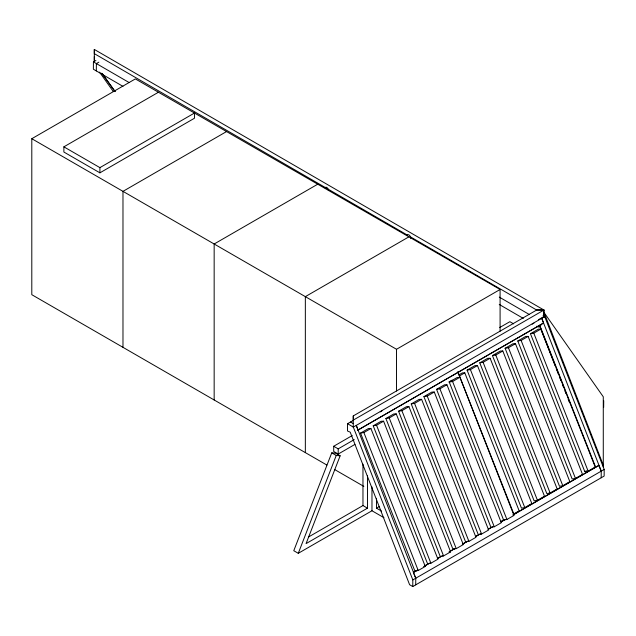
<?xml version="1.0" encoding="UTF-8"?>
<svg xmlns="http://www.w3.org/2000/svg" width="636" height="636" viewBox="0 0 636 636"><rect width="100%" height="100%" fill="white"/><g stroke="black" fill="none" stroke-linecap="round" stroke-linejoin="round"><path stroke-width="0.95" d="M543.947 310.034L536.673 310.034L353.266 415.92L353.266 420.118L543.947 310.034L543.947 317.181M544.05 316.736L544.05 312.53L603.278 396.792L603.278 467.062M94.311 56.58L94.303 60.778L94.311 49.433L543.82 309.963L543.82 317.118M94.311 49.433L94.303 53.631L407.74 235.304M95.909 60.468L93.428 61.867L93.373 69.213L122.955 86.361M96.322 70.922L96.378 63.576L98.858 62.177M353.083 420.515L347.558 423.703L347.495 430.985L350.221 432.186L409.6 584.707L412.756 586.567L604.144 476.07L604.2 469.432L544.71 316.609L543.057 315.639M412.756 586.567L412.82 579.921L353.322 427.098L347.558 423.703M415.713 584.858L415.769 578.219L413.32 572.456L415.896 570.969M601.187 477.779L601.243 471.133L598.794 465.369L512.926 514.945M603.667 407.374L603.723 400.664M367.473 475.625L367.473 508.164L306.075 543.613L340.149 455.797L335.649 453.198L331.746 452.848L293.776 550.712L298.276 553.312L371.973 510.764L383.969 517.696M298.276 553.312L336.253 455.448L340.149 455.797M541.005 325.131L538.271 327.079L536.8 326.22M326.848 465.035L31.8 294.691L31.8 138.712L135.365 78.92L500.087 289.491L500.087 331.221M63.878 146.837L99.908 167.634L194.465 113.041L194.465 118.24L99.908 172.833L63.878 152.036L63.878 146.837L158.436 92.244M226.543 131.565L122.979 191.357L122.979 347.336M317.722 184.209L214.157 244.001L214.157 399.98M408.9 236.846L305.344 296.638L305.344 452.617M31.8 138.712L396.522 349.283L500.087 289.491M353.322 427.098L544.71 316.609M380.217 411.897L381.934 410.904M532.197 324.145L533.914 323.16M543.549 323.032L357.83 430.135L543.549 323.032L541.753 318.31L601.243 471.133M354.928 444.413L338.201 454.064L333.701 451.465L333.701 446.265L352.272 435.541M333.701 446.265L338.201 448.865L354.244 439.603M308.396 537.07L362.965 505.564L367.473 508.164M376.472 498.306L376.472 508.164L379.477 506.431M424.482 566.008L428.775 563.528M437.369 558.575L440.804 556.587M450.248 551.134L454.541 548.661M462.269 544.193L466.562 541.721M476.006 536.267L479.441 534.28M488.027 529.327L491.461 527.339M500.906 521.886L504.34 519.906M413.567 572.432L417.86 569.959M424.729 565.992L429.88 563.019M437.608 558.551L442.759 555.578M449.628 551.611L454.788 548.637M462.515 544.178L468.525 540.711M475.394 536.744L480.546 533.771M488.273 529.303L492.566 526.823M501.152 521.87L505.445 519.389M513.173 514.929L599.04 465.353M412.82 579.921L604.2 469.432M499.729 327.524L509.881 321.689L513.626 323.859M459.152 374.723L462.308 372.911L464.789 372.847L519.151 510.811L513.673 513.967M467.094 370.152L474.981 365.62L477.461 365.557L531.823 503.521L524.78 507.576L521.456 508.124L467.094 370.152L470.425 369.603L477.461 365.557M479.767 362.862L487.653 358.33L490.133 358.267L544.495 496.231L537.452 500.286L534.129 500.834L479.767 362.862L483.098 362.313L490.133 358.267M492.439 355.572L500.325 351.04L502.806 350.977L557.168 488.941L550.124 492.995L546.801 493.544L492.439 355.572L495.77 355.023L502.806 350.977M505.111 348.282L512.998 343.75L515.478 343.686L569.84 481.651L562.796 485.705L559.473 486.254L505.111 348.282L508.442 347.733L515.478 343.686M517.784 340.991L525.67 336.46L528.15 336.396L582.512 474.361L575.469 478.415L572.146 478.964L517.784 340.991L521.115 340.443L528.15 336.396M530.456 333.701L538.342 329.17L540.823 329.106L533.787 333.153L530.456 333.701L584.818 471.673L588.141 471.125L595.185 467.07M448.992 381.934L452.117 380.137M459.319 375.995L464.789 372.847M360.54 433.092L368.427 428.553L370.907 428.489L425.269 566.461L418.226 570.508L414.903 571.056L360.54 433.092L363.872 432.544L370.907 428.489M373.213 425.802L381.099 421.263L383.58 421.199L437.942 559.171L430.898 563.218L427.575 563.766L373.213 425.802L376.544 425.253L383.58 421.199M385.885 418.512L393.771 413.972L396.252 413.909L450.614 551.881L443.57 555.928L440.247 556.476L385.885 418.512L389.216 417.963L396.252 413.909M398.557 411.222L406.444 406.682L408.924 406.619L463.286 544.591L456.243 548.637L452.919 549.186L398.557 411.222L401.888 410.673L408.924 406.619M411.23 403.932L419.116 399.392L421.596 399.329L475.959 537.301L468.915 541.347L465.592 541.896L411.23 403.932L414.561 403.383L421.596 399.329M423.902 396.641L431.788 392.102L434.269 392.038L488.631 530.011L481.587 534.057L478.264 534.606L423.902 396.641L427.233 396.093L434.269 392.038M436.574 389.351L444.461 384.812L446.941 384.748L501.303 522.72L494.259 526.767L490.936 527.316L436.574 389.351L439.905 388.795L446.941 384.748M449.247 382.061L457.133 377.522L459.613 377.458L452.578 381.505L449.247 382.061L503.609 520.025L506.932 519.477L513.975 515.43L457.809 371.79L514.142 514.778M584.818 471.673L586.392 470.767M501.788 520.805L503.346 519.906M538.334 319.733L544.114 316.474M448.96 551.921L450.614 551.881M423.616 566.501L425.269 566.461M543.82 309.963L536.546 309.955L410.315 236.791M331.746 452.848L336.253 455.448M334.584 469.503L363.832 486.389M376.472 508.164L381.592 511.121M93.428 61.867L129.029 82.497M499.3 297.107L529.375 314.534M499.244 304.453L523.293 318.398M350.508 422.002L352.98 423.457M101.704 73.196L115.084 91.56M102.483 73.824L115.068 91.6M99.534 72.114L113.264 91.504M539.749 325.282L595.717 467.341M539.749 326.244L595.352 467.38M533.787 333.153L588.141 471.125M521.115 340.443L575.469 478.415M508.442 347.733L562.796 485.705M495.77 355.023L550.124 492.995M483.098 362.313L537.452 500.286M470.425 369.603L524.78 507.576M452.578 381.505L506.932 519.477M439.905 388.795L494.259 526.767M427.233 396.093L481.587 534.057M414.561 403.383L468.915 541.347M401.888 410.673L456.243 548.637M389.216 417.963L443.57 555.928M376.544 425.253L430.898 563.218M363.872 432.544L418.226 570.508M539.726 326.165L555.204 365.915M556.285 368.689L558.44 374.238M559.879 377.935L560.96 380.71M562.399 384.406L563.48 387.181M564.919 390.878L566 393.652M568.163 399.193L569.236 401.968M415.769 578.219L356.279 425.397L358.076 430.111M544.05 312.53L603.278 465.186M396.522 349.283L396.522 391.013M371.973 486.945L371.973 510.764M362.965 464.153L362.965 505.564M353.266 415.92L353.266 427.273M338.201 448.865L338.201 454.064M99.908 167.634L99.908 172.833M325.099 187.962A2.385 1.375 60 0 1 326.952 187.604A2.385 1.375 60 0 1 328.415 190.379M407.271 235.4A2.385 1.375 60 0 1 409.338 235.217A2.385 1.375 60 0 1 410.538 238.293"/></g></svg>
